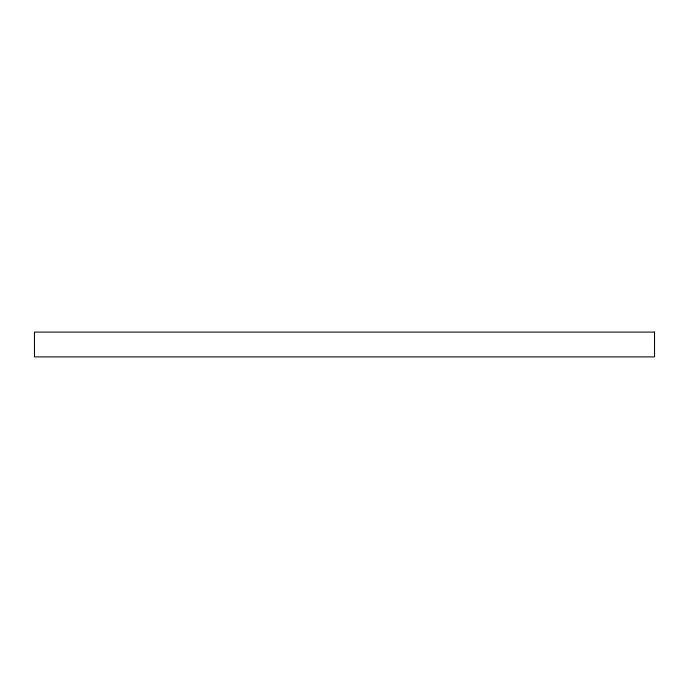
<?xml version="1.0" encoding="UTF-8"?>
<svg xmlns="http://www.w3.org/2000/svg" width="689" height="689" viewBox="0 0 689 689"><rect width="100%" height="100%" fill="white"/><g stroke="black" fill="none" stroke-linecap="round" stroke-linejoin="round"><path stroke-width="1.03" d="M654.55 332.098L34.45 332.098L34.484 356.902L654.55 356.902L654.516 332.098"/></g></svg>
